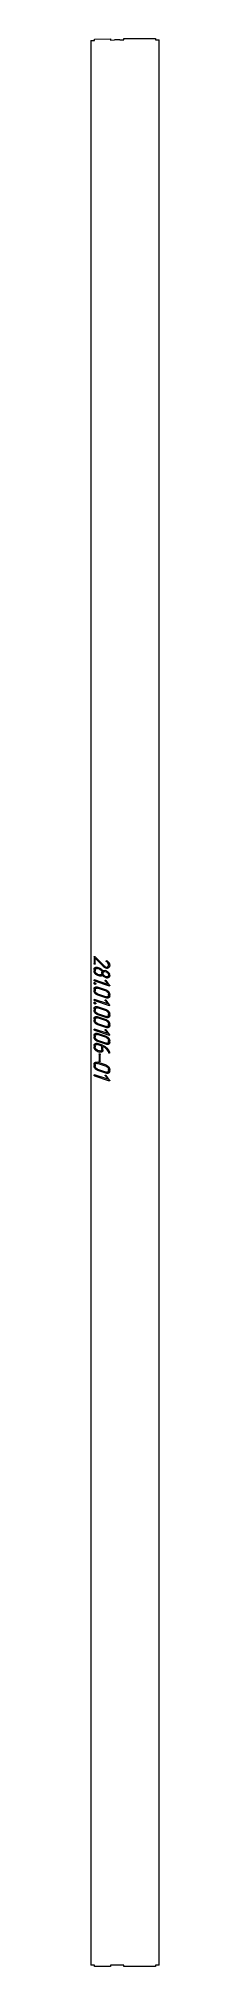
# Model space of a CAD drawing. Header units: millimetres. Extents: x -5 to 82, y -2 to 2439.
import ezdxf

# ---------------------------------------------------------------- set-up
doc = ezdxf.new("R2010")
doc.units = ezdxf.units.MM
doc.linetypes.add('K5LT_BASIC', pattern=[0])
doc.layers.add('Engraving', color=7, linetype='Continuous')

msp = doc.modelspace()

# ---------------------------------------------------------------- linework, layer by layer
at = {"color": 143, "linetype": 'K5LT_BASIC', "lineweight": 15, "true_color": 0x33acca}
for p, q in [((-5, 2436.4), (0, 2436.6)), ((-5, 2436.4), (-5, 0)), ((0, 2438.1), (20, 2438.6)), ((0, 2436.6), (0, 2438.1)), ((20, 2438.6), (20, 2437.1)), ((20, 2437.1), (25, 2437.3)), ((32.1, 2437.4), (37.1, 2437.4)), ((37.1, 2438.9), (77.1, 2438.9)), ((37.1, 2437.4), (37.1, 2438.9)), ((77.1, 2438.9), (77.1, 2437.4)), ((77.1, 2437.4), (82.1, 2437.4)), ((82.1, 0), (82.1, 2437.4)), ((0, 0), (-5, 0)), ((25, 0), (20, 0)), ((32.1, 0), (25, 0)), ((0, -1.5), (0, 0)), ((20, -1.5), (0, -1.5)), ((20, 0), (20, -1.5)), ((37.1, 0), (32.1, 0)), ((37.1, -1.5), (37.1, 0)), ((77.1, -1.5), (37.1, -1.5)), ((82.1, 0), (77.1, 0)), ((77.1, 0), (77.1, -1.5))]:
    msp.add_line(p, q, dxfattribs=at)
msp.add_open_spline([(32.1, 2437.4), (31.8, 2437.4), (31.2, 2437.4), (30.3, 2437.4), (29.4, 2437.4), (28.5, 2437.4), (27.7, 2437.4), (26.8, 2437.3), (25.9, 2437.3), (25.3, 2437.3), (25, 2437.3)], degree=3, dxfattribs=at)
at = {"layer": 'Engraving', "color": 143, "linetype": 'K5LT_BASIC', "lineweight": 15, "true_color": 0x33acca}
for p, q in [((-0.8, 1276.6), (-0.8, 1268.1)), ((12.1, 1265), (0.3, 1276.8)), ((0.6, 1267.6), (0.6, 1274.8)), ((0.6, 1274.8), (11.3, 1264.1)), ((15.8, 1271.4), (15.5, 1271.6)), ((-0.8, 1260.4), (-0.8, 1259)), ((16.7, 1241.7), (-0.1, 1247.4)), ((-0.1, 1246), (18.4, 1239.7)), ((0.6, 1259.9), (0.6, 1258.5)), ((6.3, 1262.2), (3.5, 1263.2)), ((6.3, 1260.8), (3.5, 1261.8)), ((3.5, 1254.7), (6.3, 1253.7)), ((3.5, 1253.2), (6.3, 1252.3)), ((9.2, 1255.6), (9.2, 1257)), ((12.7, 1264.5), (12.1, 1265)), ((13.2, 1264.2), (12.7, 1264.5)), ((14.9, 1258.6), (13.4, 1259.1)), ((14.9, 1257.2), (13.4, 1257.7)), ((13.4, 1252), (14.9, 1251.5)), ((13.4, 1250.6), (14.9, 1250.1)), ((13.6, 1245.8), (16.7, 1241.7)), ((18.9, 1240.8), (14.6, 1246.5)), ((14.9, 1250.1), (15.3, 1249.9)), ((15.3, 1249.9), (15.8, 1249.8)), ((15.8, 1249.8), (16.5, 1249.8)), ((19, 1253.8), (18.8, 1254.7)), ((19.1, 1253.4), (19, 1253.8)), ((19.1, 1252.9), (19.1, 1253.4)), ((-0.8, 1235.5), (-0.8, 1234.1)), ((16.7, 1216.9), (-0.1, 1222.6)), ((-0.1, 1221.1), (18.4, 1214.9)), ((0.6, 1235), (0.6, 1233.6)), ((14.9, 1234.5), (3.5, 1238.3)), ((14.9, 1233), (3.5, 1236.9)), ((3.5, 1229.8), (14.9, 1225.9)), ((3.5, 1228.4), (14.9, 1224.5)), ((13.6, 1220.9), (16.7, 1216.9)), ((18.9, 1215.9), (14.6, 1221.6)), ((17.7, 1227.8), (17.7, 1229.2)), ((19.1, 1227.3), (19.1, 1228.7)), ((-0.8, 1210.6), (-0.8, 1209.2)), ((-0.8, 1197.9), (-0.8, 1196.5)), ((0.6, 1210.1), (0.6, 1208.7)), ((0.6, 1197.4), (0.6, 1196)), ((14.9, 1209.6), (3.5, 1213.4)), ((14.9, 1208.2), (3.5, 1212)), ((3.5, 1204.9), (14.9, 1201)), ((3.5, 1203.5), (14.9, 1199.6)), ((14.9, 1196.9), (3.5, 1200.7)), ((14.9, 1195.5), (3.5, 1199.3)), ((17.7, 1202.9), (17.7, 1204.4)), ((19.1, 1202.4), (19.1, 1203.9)), ((-0.8, 1176.8), (-0.8, 1175.3)), ((16.7, 1179.3), (-0.1, 1185)), ((-0.1, 1183.6), (18.4, 1177.3)), ((0.6, 1176.3), (0.6, 1174.9)), ((3.5, 1192.2), (14.9, 1188.3)), ((3.5, 1190.8), (14.9, 1186.9)), ((14.9, 1175.7), (3.5, 1179.6)), ((14.9, 1174.3), (3.5, 1178.2)), ((13.6, 1183.4), (16.7, 1179.3)), ((18.9, 1178.3), (14.6, 1184)), ((17.7, 1190.2), (17.7, 1191.7)), ((19.1, 1189.7), (19.1, 1191.2)), ((-0.8, 1164.1), (-0.8, 1162.6)), ((0.6, 1163.6), (0.6, 1162.2)), ((3.5, 1171), (14.9, 1167.2)), ((3.5, 1169.6), (14.9, 1165.8)), ((9.8, 1164.7), (3.5, 1166.9)), ((9.2, 1163.5), (3.5, 1165.5)), ((3.5, 1158.4), (6.3, 1157.4)), ((3.5, 1156.9), (6.3, 1156)), ((5.6, 1153.5), (5.6, 1144.9)), ((7, 1144.4), (7, 1153)), ((9.2, 1159.3), (9.2, 1163.5)), ((10.6, 1158.8), (10.6, 1163)), ((17.2, 1156.8), (17.5, 1156.1)), ((17.5, 1156.1), (17.6, 1155.7)), ((17.6, 1155.7), (17.7, 1155.4)), ((17.7, 1169.1), (17.7, 1170.5)), ((19.1, 1168.6), (19.1, 1170)), ((19.1, 1155.1), (19.1, 1155.4)), ((-0.8, 1140.3), (-0.8, 1138.8)), ((16.7, 1121.6), (-0.1, 1127.3)), ((-0.1, 1125.9), (18.4, 1119.6)), ((0.6, 1139.8), (0.6, 1138.3)), ((14.9, 1139.2), (3.5, 1143.1)), ((14.9, 1137.8), (3.5, 1141.6)), ((3.5, 1134.5), (14.9, 1130.7)), ((3.5, 1133.1), (14.9, 1129.2)), ((13.6, 1125.7), (16.7, 1121.6)), ((18.9, 1120.6), (14.6, 1126.3)), ((17.7, 1132.6), (17.7, 1134)), ((19.1, 1132.1), (19.1, 1133.5))]:
    msp.add_line(p, q, dxfattribs=at)
for points in [[(-0.8, 1276.6), (-0.8, 1276.9), (-0.5, 1277)], [(-0.5, 1277), (-0.3, 1277.2), (0, 1277.1)], [(0, 1277.1), (0.2, 1277), (0.3, 1276.8)], [(14.8, 1271.1), (14.8, 1271.4), (15, 1271.5)], [(14.9, 1270.6), (14.8, 1270.8), (14.8, 1271.1)], [(15.3, 1270.3), (15, 1270.4), (14.9, 1270.6)], [(15, 1271.5), (15.2, 1271.7), (15.5, 1271.6)], [(17.1, 1268.3), (16.6, 1269.3), (15.3, 1270.3)], [(15.8, 1271.4), (17.5, 1270.2), (18.3, 1268.7)], [(-0.5, 1267.5), (-0.8, 1267.8), (-0.8, 1268.1)], [(-0.8, 1260.4), (-0.8, 1262), (0.5, 1262.9)], [(0.5, 1255.5), (-0.8, 1257.2), (-0.8, 1259)], [(-0.8, 1247), (-0.8, 1247.1), (-0.6, 1247.4)], [(-0.6, 1246.4), (-0.8, 1246.6), (-0.8, 1247)], [(-0.6, 1247.4), (-0.4, 1247.6), (-0.1, 1247.4)], [(-0.1, 1246), (-0.4, 1246.1), (-0.6, 1246.4)], [(-0.1, 1267.2), (-0.3, 1267.3), (-0.5, 1267.5)], [(0.4, 1267.2), (0.2, 1267.1), (-0.1, 1267.2)], [(0.6, 1267.6), (0.6, 1267.4), (0.4, 1267.2)], [(0.5, 1262.9), (1.7, 1263.8), (3.5, 1263.2)], [(3.5, 1253.2), (1.7, 1253.8), (0.5, 1255.5)], [(0.6, 1259.9), (0.6, 1261), (1.5, 1261.6)], [(1.5, 1256.2), (0.6, 1257.3), (0.6, 1258.5)], [(1.5, 1261.6), (2.3, 1262.2), (3.5, 1261.8)], [(3.5, 1254.7), (2.3, 1255.1), (1.5, 1256.2)], [(6.3, 1262.2), (7.4, 1261.9), (8.4, 1260.9)], [(6.3, 1260.8), (7.5, 1260.4), (8.3, 1259.3)], [(8.3, 1253.8), (7.5, 1253.3), (6.3, 1253.7)], [(8.6, 1252.2), (7.5, 1251.9), (6.3, 1252.3)], [(8.3, 1259.3), (9.2, 1258.2), (9.2, 1257)], [(9.2, 1255.6), (9.2, 1254.4), (8.3, 1253.8)], [(8.4, 1260.9), (9.4, 1260), (10.1, 1258.6)], [(10.1, 1253.3), (9.6, 1252.5), (8.6, 1252.2)], [(10.1, 1258.6), (10.7, 1259.2), (11.6, 1259.3)], [(11.6, 1251.6), (10.8, 1252.3), (10.1, 1253.3)], [(10.6, 1255.8), (10.6, 1257), (11.4, 1257.5)], [(11.4, 1253.5), (10.6, 1254.7), (10.6, 1255.8)], [(12.9, 1262.8), (12.2, 1263.3), (11.3, 1264.1)], [(11.4, 1257.5), (12.2, 1258.1), (13.4, 1257.7)], [(13.4, 1252), (12.2, 1252.4), (11.4, 1253.5)], [(11.6, 1259.3), (12.4, 1259.4), (13.4, 1259.1)], [(13.4, 1250.6), (12.4, 1250.9), (11.6, 1251.6)], [(14.2, 1262.2), (13.5, 1262.4), (12.9, 1262.8)], [(13.2, 1264.2), (13.7, 1263.8), (14.2, 1263.6)], [(13.4, 1246.4), (13.4, 1246.7), (13.6, 1246.8)], [(13.6, 1245.8), (13.4, 1246.1), (13.4, 1246.4)], [(13.6, 1246.8), (13.9, 1246.9), (14.2, 1246.8)], [(14.2, 1263.6), (15.7, 1263.1), (16.7, 1264)], [(17.7, 1262.7), (16.3, 1261.5), (14.2, 1262.2)], [(14.2, 1246.8), (14.3, 1246.8), (14.6, 1246.5)], [(14.9, 1258.6), (16.5, 1258), (17.9, 1256.3)], [(14.9, 1257.2), (16.1, 1256.8), (16.9, 1255.7)], [(16.9, 1251.6), (16, 1251.1), (14.9, 1251.5)], [(17.9, 1250.3), (17.3, 1249.9), (16.5, 1249.8)], [(16.7, 1264), (17.1, 1264.3), (17.4, 1264.9)], [(16.9, 1255.7), (17.7, 1254.5), (17.7, 1253.4)], [(17.7, 1253.4), (17.7, 1252.2), (16.9, 1251.6)], [(17.7, 1266.2), (17.7, 1267.2), (17.1, 1268.3)], [(17.4, 1264.9), (17.7, 1265.5), (17.7, 1266.2)], [(19.1, 1265.8), (19.1, 1263.8), (17.7, 1262.7)], [(17.9, 1256.3), (18.5, 1255.5), (18.8, 1254.7)], [(19.1, 1252.9), (19.1, 1251.2), (17.9, 1250.3)], [(18.3, 1268.7), (19.1, 1267.3), (19.1, 1265.8)], [(-0.8, 1243.1), (-0.8, 1243.6), (-0.5, 1243.8)], [(-0.4, 1242.2), (-0.8, 1242.6), (-0.8, 1243.1)], [(-0.8, 1235.5), (-0.8, 1237.1), (0.5, 1238)], [(0.5, 1230.6), (-0.8, 1232.3), (-0.8, 1234.1)], [(-0.8, 1222.1), (-0.8, 1222.2), (-0.6, 1222.5)], [(-0.6, 1221.5), (-0.8, 1221.8), (-0.8, 1222.1)], [(-0.6, 1222.5), (-0.4, 1222.7), (-0.1, 1222.6)], [(-0.1, 1221.1), (-0.4, 1221.3), (-0.6, 1221.5)], [(-0.5, 1243.8), (-0.1, 1244), (0.3, 1243.8)], [(0.3, 1241.7), (-0.1, 1241.8), (-0.4, 1242.2)], [(0.3, 1243.8), (0.5, 1243.7), (0.9, 1243.3)], [(1, 1241.8), (0.7, 1241.6), (0.3, 1241.7)], [(0.5, 1238), (1.7, 1238.9), (3.5, 1238.3)], [(3.5, 1228.4), (1.7, 1228.9), (0.5, 1230.6)], [(0.6, 1235), (0.6, 1236.1), (1.5, 1236.7)], [(1.5, 1231.3), (0.6, 1232.4), (0.6, 1233.6)], [(0.9, 1243.3), (1.4, 1242.9), (1.4, 1242.4)], [(1.4, 1242.4), (1.4, 1242), (1, 1241.8)], [(1.5, 1236.7), (2.3, 1237.3), (3.5, 1236.9)], [(3.5, 1229.8), (2.3, 1230.2), (1.5, 1231.3)], [(13.4, 1221.5), (13.4, 1221.8), (13.6, 1221.9)], [(13.6, 1220.9), (13.4, 1221.2), (13.4, 1221.5)], [(13.6, 1221.9), (13.9, 1222.1), (14.2, 1222)], [(14.2, 1222), (14.3, 1221.9), (14.6, 1221.6)], [(14.9, 1234.5), (16.6, 1233.9), (17.8, 1232.2)], [(14.9, 1233), (16, 1232.6), (16.9, 1231.5)], [(16.9, 1226.1), (16, 1225.5), (14.9, 1225.9)], [(17.9, 1224.7), (16.6, 1223.9), (14.9, 1224.5)], [(16.9, 1231.5), (17.7, 1230.4), (17.7, 1229.2)], [(17.7, 1227.8), (17.7, 1226.6), (16.9, 1226.1)], [(17.8, 1232.2), (19.1, 1230.5), (19.1, 1228.7)], [(19.1, 1227.3), (19.1, 1225.6), (17.9, 1224.7)], [(18.9, 1239.8), (18.7, 1239.6), (18.4, 1239.7)], [(18.9, 1240.8), (19.1, 1240.5), (19.1, 1240.2)], [(19.1, 1240.2), (19.1, 1239.9), (18.9, 1239.8)], [(-0.8, 1218.2), (-0.8, 1218.7), (-0.5, 1218.9)], [(-0.4, 1217.3), (-0.8, 1217.7), (-0.8, 1218.2)], [(-0.8, 1210.6), (-0.8, 1212.3), (0.5, 1213.2)], [(0.5, 1205.8), (-0.8, 1207.4), (-0.8, 1209.2)], [(-0.8, 1197.9), (-0.8, 1199.6), (0.5, 1200.5)], [(0.5, 1193.1), (-0.8, 1194.7), (-0.8, 1196.5)], [(-0.5, 1218.9), (-0.1, 1219.1), (0.3, 1218.9)], [(0.3, 1216.8), (-0.1, 1216.9), (-0.4, 1217.3)], [(0.3, 1218.9), (0.5, 1218.9), (0.9, 1218.5)], [(1, 1216.9), (0.7, 1216.7), (0.3, 1216.8)], [(0.5, 1213.2), (1.7, 1214.1), (3.5, 1213.4)], [(3.5, 1203.5), (1.7, 1204.1), (0.5, 1205.8)], [(0.5, 1200.5), (1.7, 1201.4), (3.5, 1200.7)], [(0.6, 1210.1), (0.6, 1211.3), (1.5, 1211.8)], [(1.5, 1206.4), (0.6, 1207.6), (0.6, 1208.7)], [(0.6, 1197.4), (0.6, 1198.6), (1.5, 1199.1)], [(1.5, 1193.7), (0.6, 1194.9), (0.6, 1196)], [(0.9, 1218.5), (1.4, 1218), (1.4, 1217.5)], [(1.4, 1217.5), (1.4, 1217.1), (1, 1216.9)], [(1.5, 1211.8), (2.3, 1212.4), (3.5, 1212)], [(3.5, 1204.9), (2.3, 1205.3), (1.5, 1206.4)], [(1.5, 1199.1), (2.3, 1199.7), (3.5, 1199.3)], [(14.9, 1209.6), (16.6, 1209), (17.8, 1207.3)], [(14.9, 1208.2), (16, 1207.8), (16.9, 1206.6)], [(16.9, 1201.2), (16, 1200.6), (14.9, 1201)], [(17.9, 1199.9), (16.6, 1199), (14.9, 1199.6)], [(14.9, 1196.9), (16.6, 1196.3), (17.8, 1194.6)], [(16.9, 1206.6), (17.7, 1205.5), (17.7, 1204.4)], [(17.7, 1202.9), (17.7, 1201.8), (16.9, 1201.2)], [(17.8, 1207.3), (19.1, 1205.7), (19.1, 1203.9)], [(19.1, 1202.4), (19.1, 1200.7), (17.9, 1199.9)], [(18.9, 1214.9), (18.7, 1214.8), (18.4, 1214.9)], [(18.9, 1215.9), (19.1, 1215.6), (19.1, 1215.3)], [(19.1, 1215.3), (19.1, 1215.1), (18.9, 1214.9)], [(-0.8, 1184.5), (-0.8, 1184.6), (-0.6, 1185)], [(-0.6, 1183.9), (-0.8, 1184.2), (-0.8, 1184.5)], [(-0.8, 1176.8), (-0.8, 1178.4), (0.5, 1179.3)], [(0.5, 1171.9), (-0.8, 1173.6), (-0.8, 1175.3)], [(-0.6, 1185), (-0.4, 1185.1), (-0.1, 1185)], [(-0.1, 1183.6), (-0.4, 1183.7), (-0.6, 1183.9)], [(3.5, 1190.8), (1.7, 1191.4), (0.5, 1193.1)], [(0.5, 1179.3), (1.7, 1180.2), (3.5, 1179.6)], [(3.5, 1169.6), (1.7, 1170.2), (0.5, 1171.9)], [(0.6, 1176.3), (0.6, 1177.4), (1.5, 1178)], [(1.5, 1172.6), (0.6, 1173.7), (0.6, 1174.9)], [(3.5, 1192.2), (2.3, 1192.6), (1.5, 1193.7)], [(1.5, 1178), (2.3, 1178.5), (3.5, 1178.2)], [(3.5, 1171), (2.3, 1171.5), (1.5, 1172.6)], [(13.4, 1183.9), (13.4, 1184.2), (13.6, 1184.4)], [(13.6, 1183.4), (13.4, 1183.7), (13.4, 1183.9)], [(13.6, 1184.4), (13.9, 1184.5), (14.2, 1184.4)], [(14.2, 1184.4), (14.3, 1184.4), (14.6, 1184)], [(14.9, 1195.5), (16, 1195.1), (16.9, 1193.9)], [(16.9, 1188.5), (16, 1187.9), (14.9, 1188.3)], [(17.9, 1187.2), (16.6, 1186.3), (14.9, 1186.9)], [(14.9, 1175.7), (16.6, 1175.1), (17.8, 1173.5)], [(14.9, 1174.3), (16, 1173.9), (16.9, 1172.8)], [(16.9, 1193.9), (17.7, 1192.8), (17.7, 1191.7)], [(17.7, 1190.2), (17.7, 1189.1), (16.9, 1188.5)], [(16.9, 1172.8), (17.7, 1171.7), (17.7, 1170.5)], [(17.8, 1194.6), (19.1, 1193), (19.1, 1191.2)], [(17.8, 1173.5), (19.1, 1171.8), (19.1, 1170)], [(19.1, 1189.7), (19.1, 1188), (17.9, 1187.2)], [(18.9, 1177.3), (18.7, 1177.2), (18.4, 1177.3)], [(18.9, 1178.3), (19.1, 1178.1), (19.1, 1177.8)], [(19.1, 1177.8), (19.1, 1177.5), (18.9, 1177.3)], [(-0.8, 1164.1), (-0.8, 1165.7), (0.5, 1166.6)], [(0.5, 1159.2), (-0.8, 1160.9), (-0.8, 1162.6)], [(0.5, 1166.6), (1.7, 1167.5), (3.5, 1166.9)], [(3.5, 1156.9), (1.7, 1157.5), (0.5, 1159.2)], [(0.6, 1163.6), (0.6, 1164.7), (1.5, 1165.3)], [(1.5, 1159.9), (0.6, 1161), (0.6, 1162.2)], [(1.5, 1165.3), (2.3, 1165.8), (3.5, 1165.5)], [(3.5, 1158.4), (2.3, 1158.8), (1.5, 1159.9)], [(5.6, 1153.5), (5.6, 1153.8), (5.8, 1153.9)], [(5.8, 1153.9), (6, 1154), (6.3, 1153.9)], [(8.3, 1157.5), (7.5, 1157), (6.3, 1157.4)], [(9.4, 1156.2), (8.1, 1155.4), (6.3, 1156)], [(6.3, 1153.9), (6.5, 1153.9), (6.8, 1153.6)], [(6.8, 1153.6), (7, 1153.3), (7, 1153)], [(9.2, 1159.3), (9.2, 1158.1), (8.3, 1157.5)], [(10.6, 1158.8), (10.6, 1157), (9.4, 1156.2)], [(9.8, 1164.7), (12.8, 1163.7), (15.2, 1161.4)], [(12.6, 1162), (11.5, 1162.7), (10.6, 1163)], [(14.5, 1160.4), (13.6, 1161.2), (12.6, 1162)], [(16.4, 1158.1), (15.7, 1159.2), (14.5, 1160.4)], [(16.9, 1167.3), (16, 1166.8), (14.9, 1167.2)], [(17.9, 1166), (16.6, 1165.1), (14.9, 1165.8)], [(15.2, 1161.4), (17.9, 1158.8), (19.1, 1155.4)], [(17.2, 1156.8), (16.9, 1157.4), (16.4, 1158.1)], [(17.7, 1169.1), (17.7, 1167.9), (16.9, 1167.3)], [(18, 1154.9), (17.9, 1155.1), (17.7, 1155.4)], [(19.1, 1168.6), (19.1, 1166.8), (17.9, 1166)], [(18.4, 1154.7), (18.2, 1154.8), (18, 1154.9)], [(18.9, 1154.7), (18.7, 1154.6), (18.4, 1154.7)], [(19.1, 1155.1), (19.1, 1154.8), (18.9, 1154.7)], [(-0.8, 1140.3), (-0.8, 1141.9), (0.5, 1142.8)], [(0.5, 1135.4), (-0.8, 1137.1), (-0.8, 1138.8)], [(-0.8, 1126.8), (-0.8, 1127), (-0.6, 1127.3)], [(-0.6, 1126.3), (-0.8, 1126.5), (-0.8, 1126.8)], [(-0.6, 1127.3), (-0.4, 1127.4), (-0.1, 1127.3)], [(-0.1, 1125.9), (-0.4, 1126), (-0.6, 1126.3)], [(0.5, 1142.8), (1.7, 1143.7), (3.5, 1143.1)], [(3.5, 1133.1), (1.7, 1133.7), (0.5, 1135.4)], [(0.6, 1139.8), (0.6, 1140.9), (1.5, 1141.5)], [(1.5, 1136.1), (0.6, 1137.2), (0.6, 1138.3)], [(1.5, 1141.5), (2.3, 1142), (3.5, 1141.6)], [(3.5, 1134.5), (2.3, 1134.9), (1.5, 1136.1)], [(5.8, 1144.3), (5.6, 1144.6), (5.6, 1144.9)], [(6.3, 1144), (6.1, 1144.1), (5.8, 1144.3)], [(6.8, 1144), (6.6, 1143.9), (6.3, 1144)], [(7, 1144.4), (7, 1144.2), (6.8, 1144)], [(13.4, 1126.2), (13.4, 1126.5), (13.6, 1126.7)], [(13.6, 1125.7), (13.4, 1126), (13.4, 1126.2)], [(13.6, 1126.7), (13.9, 1126.8), (14.2, 1126.7)], [(14.2, 1126.7), (14.3, 1126.7), (14.6, 1126.3)], [(14.9, 1139.2), (16.6, 1138.6), (17.8, 1137)], [(14.9, 1137.8), (16, 1137.4), (16.9, 1136.3)], [(16.9, 1130.8), (16, 1130.3), (14.9, 1130.7)], [(17.9, 1129.5), (16.6, 1128.6), (14.9, 1129.2)], [(16.9, 1136.3), (17.7, 1135.2), (17.7, 1134)], [(17.7, 1132.6), (17.7, 1131.4), (16.9, 1130.8)], [(17.8, 1137), (19.1, 1135.3), (19.1, 1133.5)], [(19.1, 1132.1), (19.1, 1130.3), (17.9, 1129.5)], [(18.9, 1119.7), (18.7, 1119.5), (18.4, 1119.6)], [(18.9, 1120.6), (19.1, 1120.4), (19.1, 1120.1)], [(19.1, 1120.1), (19.1, 1119.8), (18.9, 1119.7)]]:
    msp.add_open_spline(points, degree=2, dxfattribs=at)

doc.saveas('drawing.dxf')
